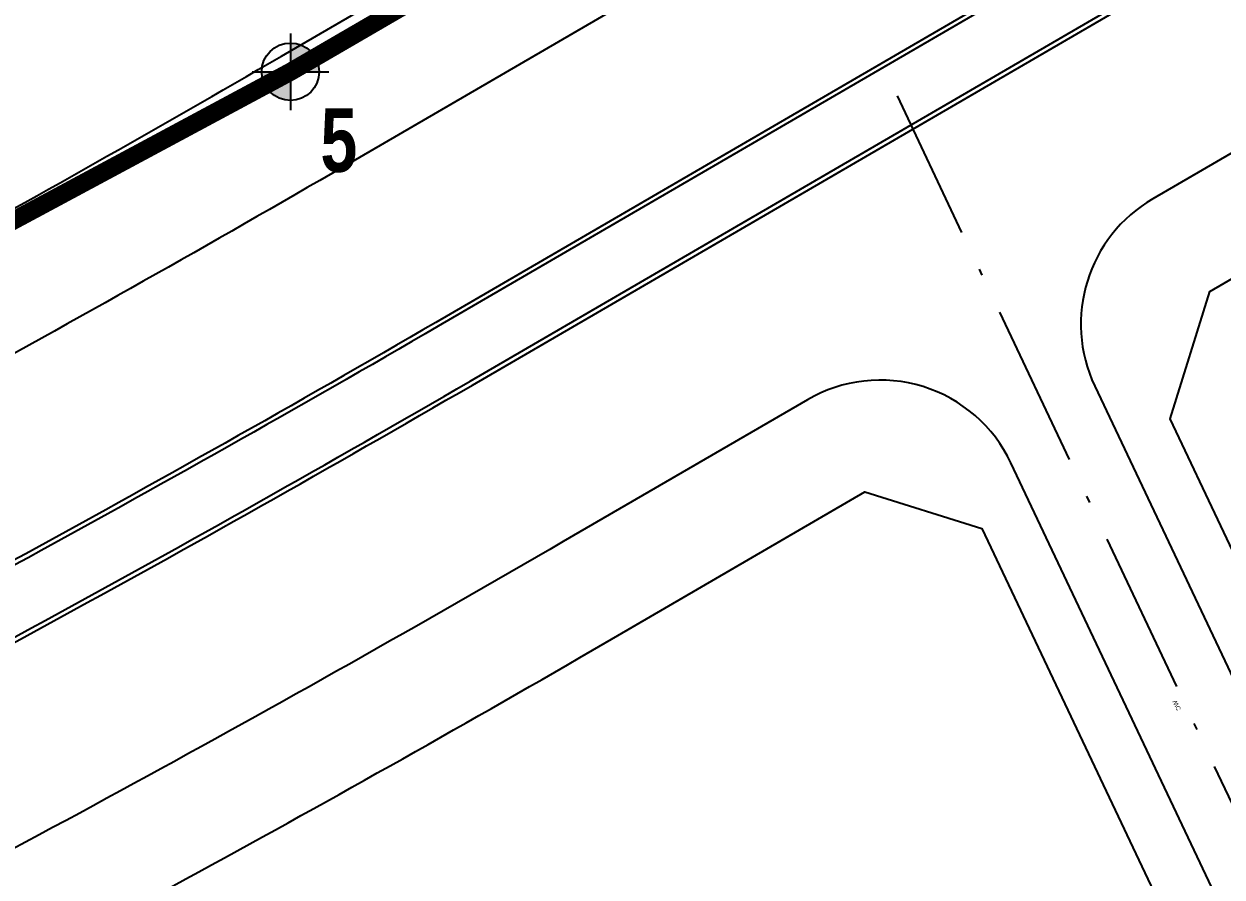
# Model space of a CAD drawing. Header units: millimetres. Extents: x 567980 to 569372, y 2065777 to 2066674.
# Drawn here: x 568813.2 to 568879.4, y 2066088.1 to 2066135.2 of the extents above; entities that cross this region are included whole.
import ezdxf
from ezdxf.enums import TextEntityAlignment as Align

# ---------------------------------------------------------------- set-up
doc = ezdxf.new("R2010")
doc.units = ezdxf.units.MM
doc.linetypes.add('ACAD_ISO10W100', pattern=[18.5, 12, -3, 0.5, -3])
doc.linetypes.add('HIDDEN', pattern=[0.75, 0.5, -0.25])
doc.layers.add('A-TEXT', color=7, linetype='Continuous', lineweight=18)
doc.layers.add('boDnv', color=54, linetype='Continuous', lineweight=25)
for name, color, linetype in [('BoThamCo', 94, 'Continuous'), ('datoHonHop', 42, 'Continuous'), ('LogDg', 7, 'Continuous'), ('LoLK', 6, 'Continuous'), ('QH', 7, 'Continuous'), ('RANHGIOI', 2, 'HIDDEN'), ('TimDg', 222, 'Continuous'), ('ViaHeS', 32, 'Continuous')]:
    doc.layers.add(name, color=color, linetype=linetype)
doc.styles.add('A1-arial', font='arial.ttf')
doc.styles.add('ARIALB', font='', dxfattribs={"width": 0.75})
doc.styles.add('rms', font='romans.shx', dxfattribs={"width": 0.7, "bigfont": 'vns.shx'})
doc.styles.get('ARIALB').set_extended_font_data('.VnArialH', bold=True)
doc.linetypes.add('ADL', pattern='A,0.125,-0.15,["++",rms,S=0.5,R=0,X=0,Y=-0.2245],-1.35,1.125', length=2.75)

# ---------------------------------------------------------------- blocks, each defined once
blk = doc.blocks.new('moc')
at = {"layer": 'QH', "linetype": 'Continuous'}
h = blk.add_hatch(color=7, dxfattribs=at)
h.paths.add_polyline_path([(0, 0), (0.529, 0, 0.414214), (0, 0.529)])
h.paths.add_polyline_path([(-0.529, 0, 0.414214), (0, -0.529), (0, 0)])
for p, q in [((0, 0.706), (0, -0.706)), ((-0.706, 0), (0.706, 0))]:
    blk.add_line(p, q, dxfattribs=at)
blk.add_circle((0, 0), 0.529, dxfattribs=at)
blk = doc.blocks.new('NEN')
at = {"layer": 'boDnv', "color": 10, "linetype": 'ADL', "ltscale": 0.25}
blk.add_lwpolyline([(122.207, -155.785), (32.175, -208.166), (29.801, -214.701), (39.524, -241.582, 0.256594), (53.262, -253.666, -0.085173), (69.537, -260.336, 0.265195), (88.352, -261.098, 0.012088), (129.923, -238.27), (165.53, -217.582), (130.973, -158.106)], format="xyb", close=True, dxfattribs=at)
at = {"layer": 'BoThamCo'}
blk.add_lwpolyline([(274.126, -178.484, 1), (272.368, -175.457), (138.589, -253.186, -0.013452), (91.443, -278.907, 0.999991), (93.036, -282.024, 0.013452), (140.347, -256.212)], format="xyb", close=True, dxfattribs=at)
at = {"layer": 'datoHonHop', "linetype": 'ByBlock'}
blk.add_lwpolyline([(122.062, -154.713), (31.359, -207.484), (28.737, -214.7), (38.583, -241.923, 0.256594), (53.045, -254.642, -0.085173), (69.006, -261.184, 0.265195), (88.812, -261.986, 0.012088), (130.425, -239.135), (166.897, -217.944), (131.629, -157.245)], format="xyb", close=True, dxfattribs=at)
at = {"layer": 'LogDg'}
for points in [[(285.552, -183.699), (178.072, -246.148, 0.389772), (174.86, -256.488), (194.1, -297.126), (188.677, -299.693), (170.231, -260.733, 0.439085), (158.982, -257.239), (145.496, -265.075, -0.013452), (97.701, -291.151, 0.262926), (86.853, -307.563, -0.162068), (76.015, -333.842, 0.270323), (72.318, -353.653), (79.981, -375.074), (57.383, -383.157), (49.72, -361.737, 0.270325), (34.296, -348.766)], [(49.536, -260.065, -0.269945), (34.095, -247.153), (22.999, -216.476, -0.362457), (26.499, -206.84), (119.685, -152.625, -0.414384), (136.095, -156.969), (142.222, -167.514, 0.414214), (153.158, -170.413), (250.593, -113.801, -0.432664), (261.767, -117.14), (278.799, -151.193, -0.396001), (275.663, -161.688), (133.439, -244.323, -0.012999), (88.371, -268.964, -0.278117), (67.767, -267.557, 0.110848), (49.536, -260.065)]]:
    blk.add_lwpolyline(points, format="xyb", dxfattribs=at)
blk.add_lwpolyline([(274.252, -178.7, 1), (272.242, -175.241), (138.463, -252.969, -0.013452), (91.329, -278.685, 0.999992), (93.15, -282.246, 0.013452), (140.473, -256.428)], format="xyb", close=True, dxfattribs=at)
at = {"layer": 'RANHGIOI', "color": 1, "ltscale": 9, "const_width": 1}
blk.add_lwpolyline([(-499.271, -471.636), (-50.48, -321.024, 0.050684), (130.425, -239.135), (301.319, -139.843), (460, -51.299, 0.006594), (435.293, -5.051), (303.078, 234.769), (284.672, 225.077), (-55.993, 76.586), (-56.839, 76.223, -0.005137), (-90.743, 62.093)], format="xyb", dxfattribs=at)
at = {"layer": 'TimDg', "linetype": 'ACAD_ISO10W100', "ltscale": 0.75}
blk.add_lwpolyline([(203.145, -323.242), (163.957, -240.47)], dxfattribs=at)
at = {"layer": 'ViaHeS', "elevation": 0}
blk.add_lwpolyline([(-145.597, -390.918), (-39.026, -355.153, 0.008545), (-6.235, -343.522, -0.249193), (12.375, -345.964, 0.09975), (30.772, -354.181, -0.256949), (45.215, -366.957), (51.733, -385.178), (85.63, -373.053), (79.112, -354.831, -0.256949), (82.174, -335.793, 0.136918), (92.607, -310.438, -0.249193), (103.308, -295.017, 0.012659), (148.511, -270.262), (162.157, -262.333), (168.62, -264.341), (185.966, -300.977), (196.811, -295.842), (179.033, -258.291), (181.216, -251.26), (287.384, -189.574)], format="xyb", dxfattribs=at)
at = {"layer": 'ViaHeS'}
blk.add_lwpolyline([(271.249, -157.314), (273.336, -150.33), (257.64, -118.948), (251.08, -116.988), (144.29, -179.035), (131.629, -157.245), (122.062, -154.713), (31.359, -207.484), (28.737, -214.7), (38.583, -241.923, 0.256594), (53.045, -254.642, -0.085173), (69.006, -261.184, 0.265195), (88.812, -261.986, 0.012088), (130.425, -239.135)], format="xyb", close=True, dxfattribs=at)
at = {"layer": 'QH', "xscale": 3, "yscale": 3, "zscale": 3}
blk.add_blockref('moc', (130.425, -239.135), dxfattribs=at)
at = {"layer": 'QH', "style": 'ARIALB', "width": 0.75}
blk.add_text('5', height=3.5, dxfattribs=at).set_placement((132.08, -244.658, -2.251))
blk = doc.blocks.new('MBT1 A18N')
at = {"layer": 'A-TEXT', "style": 'A1-arial'}
blk.add_text('WC', height=0.25, rotation=180, dxfattribs=at).set_placement((-293.446, -120.897), align=Align.MIDDLE_CENTER)
blk = doc.blocks.new('MBT1 NO1')
at = {"layer": 'LoLK', "xscale": -1}
blk.add_blockref('MBT1 A18N', (-85.635, 20), dxfattribs=at)

msp = doc.modelspace()

# ---------------------------------------------------------------- linework, layer by layer
at = {"layer": 'RANHGIOI', "color": 1, "ltscale": 9, "const_width": 1}
msp.add_lwpolyline([(568198.209, 2065900.061), (568647.001, 2066050.673, 0.050684), (568827.906, 2066132.562), (568998.799, 2066231.855), (569157.481, 2066320.398, 0.006594), (569132.774, 2066366.646), (569000.559, 2066606.466), (568982.152, 2066596.774), (568641.488, 2066448.283), (568640.642, 2066447.92, -0.005137), (568606.738, 2066433.79)], format="xyb", dxfattribs=at)

# ---------------------------------------------------------------- next in the draw order: block references
at = {"layer": 'boDnv'}
msp.add_blockref('NEN', (568697.481, 2066371.697), dxfattribs=at)

# ---------------------------------------------------------------- next in the draw order: block references
at = {"layer": 'LoLK', "rotation": 296.5718179020918}
msp.add_blockref('MBT1 NO1', (568874.151, 2066328.572), dxfattribs=at)

doc.saveas('drawing.dxf')
